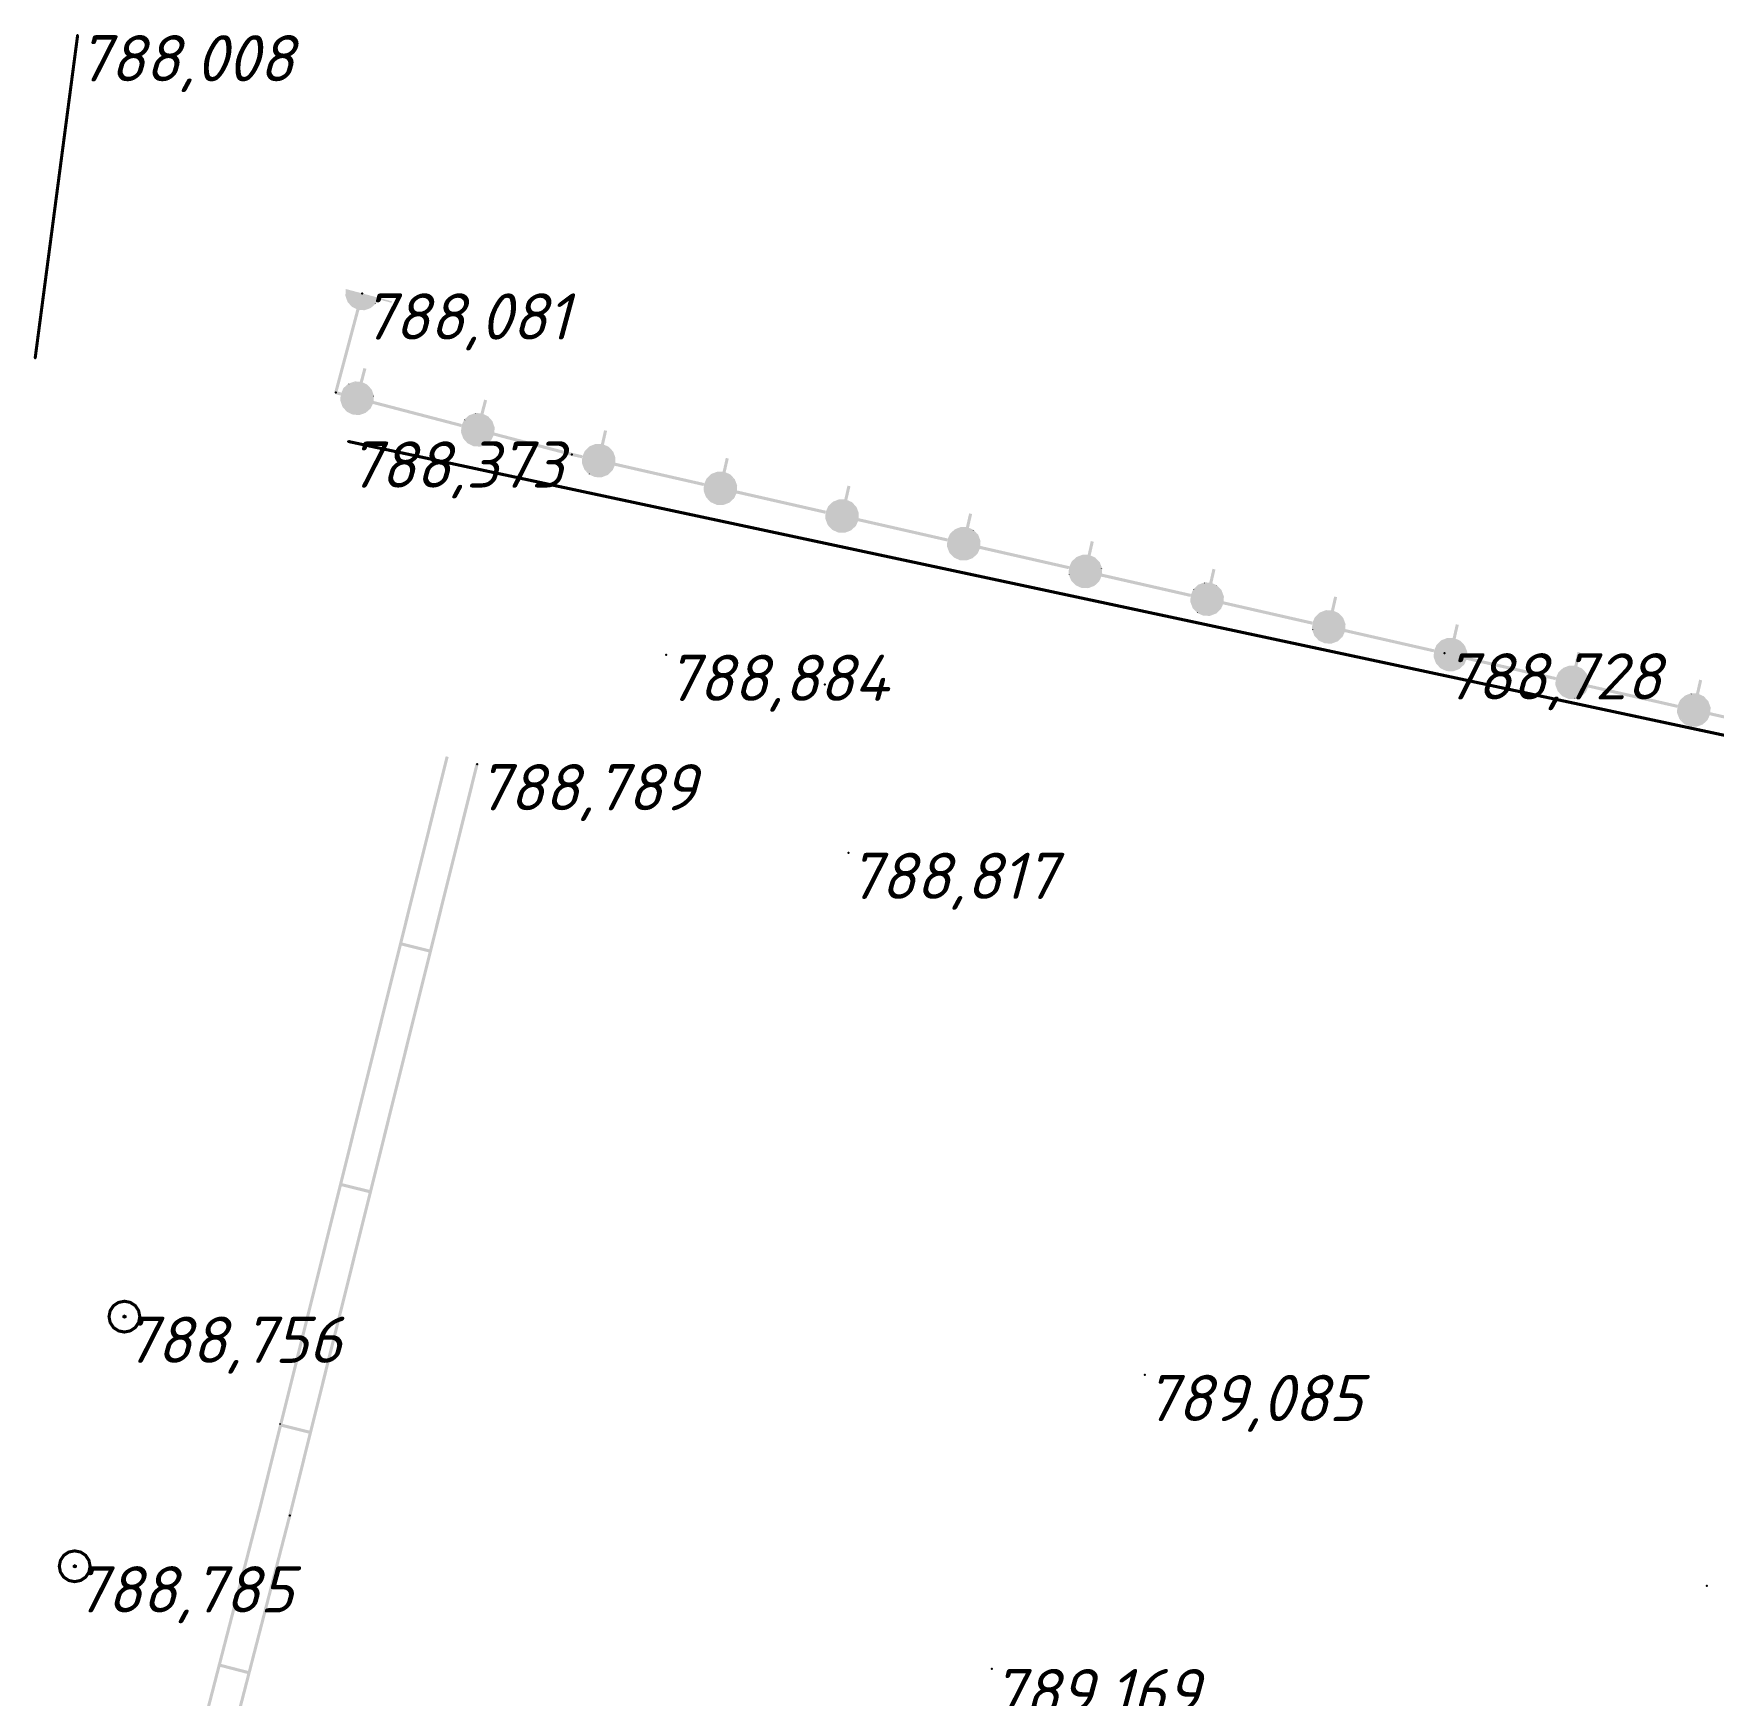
# Model space of a CAD drawing. Header units: metres. Extents: x 629572 to 645168, y 4785785 to 4790166.
# Drawn here: x 634626.3 to 634680.8, y 4788348.5 to 4788402.4 of the extents above; entities that cross this region are included whole.
import ezdxf

# ---------------------------------------------------------------- set-up
doc = ezdxf.new("R2010")
doc.units = ezdxf.units.M
doc.layers.get('0').update_dxf_attribs({"linetype": 'CONTINUOUS'})
for name, color, linetype in [('Газопровод подземный', 7, 'CONTINUOUS'), ('Нурсултан', 7, 'CONTINUOUS'), ('Ограды каменные и жб (H более 1м) - по краю', 7, 'CONTINUOUS'), ('Ограды металлические (H более 1м) на металлических круглых столбах с шагом', 7, 'CONTINUOUS'), ('Столбы железобетонные', 7, 'CONTINUOUS')]:
    doc.layers.add(name, color=color, linetype=linetype)
doc.styles.add('ISOCPEUR', font='isocpeui.ttf')
doc.styles.get("Standard").update_dxf_attribs({"font": 'isocpeui.ttf'})
doc.linetypes.add('GAZ_NADZ', pattern='A,10,-2.2,["|",Standard,S=1.8,R=0,X=-1.5,Y=-1],0,["-",Standard,S=1.5,R=0,X=-1.5,Y=0.05],-0.05', length=12.25)
doc.linetypes.add('GAZ_PODZ', pattern='A,4,-2.2,["|",Standard,S=1.8,R=0,X=-1.5,Y=-1],0,["-",Standard,S=1.5,R=0,X=-1.5,Y=0.05],4,-2,10,-2', length=24.2)

# ---------------------------------------------------------------- blocks, each defined once
blk = doc.blocks.new('26 - 108.1.1 опоры  жб d-1.0')
blk.add_hatch(color=7).paths.add_polyline_path([(0, 0.05), (-0.05, 0), (0, -0.05), (0.05, 0)])
at = {"color": 7, "linetype": 'Continuous', "lineweight": 0, "const_width": 0.1, "flags": 128}
blk.add_lwpolyline([(0, 0.5), (0.191, 0.462), (0.354, 0.354), (0.462, 0.191), (0.5, 0), (0.462, -0.191), (0.354, -0.354), (0.191, -0.462), (0, -0.5), (-0.191, -0.462), (-0.354, -0.354), (-0.462, -0.191), (-0.5, 0), (-0.462, 0.191), (-0.354, 0.354), (-0.191, 0.462), (0, 0.5)], close=True, dxfattribs=at)
at = {"color": 7, "linetype": 'Continuous', "lineweight": 0, "true_color": 0xffffff, "flags": 128}
blk.add_lwpolyline([(0, 0.5), (-0.25, 0.433), (-0.433, 0.25), (-0.5, 0), (-0.433, -0.25), (-0.25, -0.433), (0, -0.5), (0.25, -0.433), (0.433, -0.25), (0.5, 0), (0.433, 0.25), (0.25, 0.433), (0, 0.5)], close=True, dxfattribs=at)
at = {"color": 7, "linetype": 'Continuous', "lineweight": 0, "flags": 128}
for points in [[(0, 0.05), (-0.05, 0), (0, -0.05), (0.05, 0), (0, 0.05)], [(0, 0.05), (0.043, 0.025), (0.043, -0.025), (0, -0.05), (-0.043, -0.025), (-0.043, 0.025), (0, 0.05)]]:
    blk.add_lwpolyline(points, close=True, dxfattribs=at)
at = {"color": 7, "style": 'ISOCPEUR', "flags": 1}
for tag in ['Отметка(высота) верхнего провода', 'Отметка(высота) нижнего провода', 'X', 'Высота', 'Отметка', 'Имя объекта CREDO-III', 'Код объекта CREDO-III', 'Номер', 'Y']:
    blk.add_attdef(tag, (0, 0), '', height=2.5, dxfattribs=at)

msp = doc.modelspace()

# ---------------------------------------------------------------- hatches: boundary and pattern name
at = {"layer": 'Ограды каменные и жб (H более 1м) - по краю'}
for points in [[(634638.754, 4788374.958), (634639.445, 4788377.729), (634639.744, 4788378.929), (634639.705, 4788378.939), (634639.647, 4788378.953), (634639.348, 4788377.754), (634638.657, 4788374.982), (634638.146, 4788372.93), (634638.243, 4788372.906)], [(634639.725, 4788374.716), (634640.416, 4788377.487), (634640.715, 4788378.687), (634640.675, 4788378.697), (634640.617, 4788378.711), (634640.318, 4788377.512), (634639.628, 4788374.741), (634639.116, 4788372.688), (634639.213, 4788372.664)], [(634637.778, 4788366.905), (634638.468, 4788369.677), (634639.201, 4788372.616), (634639.153, 4788372.628), (634639.201, 4788372.616), (634639.213, 4788372.664), (634639.165, 4788372.676), (634638.194, 4788372.918), (634638.146, 4788372.93), (634638.134, 4788372.882), (634637.401, 4788369.943), (634636.71, 4788367.171), (634636.199, 4788365.119), (634636.296, 4788365.095), (634636.807, 4788367.147), (634637.498, 4788369.918), (634638.219, 4788372.809), (634639.092, 4788372.591), (634638.371, 4788369.701), (634637.681, 4788366.93), (634637.169, 4788364.877), (634637.266, 4788364.853)], [(634635.83, 4788359.094), (634636.521, 4788361.866), (634637.254, 4788364.805), (634637.266, 4788364.853), (634637.217, 4788364.865), (634636.247, 4788365.107), (634636.199, 4788365.119), (634636.187, 4788365.071), (634635.454, 4788362.132), (634634.763, 4788359.36), (634634.252, 4788357.308), (634634.349, 4788357.284), (634634.86, 4788359.336), (634635.551, 4788362.107), (634636.271, 4788364.998), (634637.145, 4788364.78), (634636.424, 4788361.89), (634635.733, 4788359.119), (634635.222, 4788357.066), (634635.319, 4788357.042)], [(634634.538, 4788354.321), (634634.586, 4788354.309), (634634.538, 4788354.321), (634634.538, 4788354.321), (634634.475, 4788354.08), (634633.76, 4788351.315), (634633.23, 4788349.267), (634633.326, 4788349.242), (634633.856, 4788351.29), (634634.572, 4788354.055), (634634.634, 4788354.296), (634634.634, 4788354.297), (634634.635, 4788354.297), (634635.307, 4788356.994), (634635.319, 4788357.042), (634635.27, 4788357.054), (634635.258, 4788357.006), (634635.27, 4788357.054), (634634.3, 4788357.296), (634634.288, 4788357.248), (634634.239, 4788357.26), (634633.568, 4788354.568), (634633.507, 4788354.33), (634632.791, 4788351.565), (634632.262, 4788349.518), (634632.358, 4788349.493), (634632.888, 4788351.54), (634633.604, 4788354.305), (634633.665, 4788354.543), (634633.657, 4788354.545), (634633.609, 4788354.557), (634633.657, 4788354.545), (634633.657, 4788354.545), (634633.665, 4788354.543), (634634.324, 4788357.187), (634635.198, 4788356.969)], [(634634.3, 4788357.296), (634634.252, 4788357.308), (634634.239, 4788357.26), (634634.288, 4788357.248)], [(634632.458, 4788346.286), (634631.935, 4788344.263), (634631.935, 4788344.262), (634631.935, 4788344.262), (634631.747, 4788343.52), (634631.228, 4788341.47), (634631.325, 4788341.445), (634631.844, 4788343.496), (634632.031, 4788344.238), (634632.005, 4788344.244), (634631.983, 4788344.25), (634632.005, 4788344.244), (634632.005, 4788344.244), (634632.031, 4788344.238), (634632.555, 4788346.261), (634633.314, 4788349.194), (634633.326, 4788349.242), (634633.278, 4788349.255), (634632.31, 4788349.505), (634632.262, 4788349.518), (634632.249, 4788349.469), (634631.49, 4788346.537), (634630.966, 4788344.513), (634630.966, 4788344.51), (634630.965, 4788344.508), (634630.777, 4788343.766), (634630.259, 4788341.715), (634630.356, 4788341.691), (634630.874, 4788343.741), (634631.062, 4788344.483), (634631.063, 4788344.485), (634631.063, 4788344.488), (634631.587, 4788346.512), (634632.333, 4788349.396), (634633.205, 4788349.17)]]:
    msp.add_hatch(color=7, dxfattribs=at).paths.add_polyline_path(points)
at = {"layer": 'Ограды металлические (H более 1м) на металлических круглых столбах с шагом'}
for points in [[(634636.251, 4788390.762), (634636.139, 4788390.792), (634636.847, 4788393.441), (634637, 4788393.431), (634637.01, 4788393.431), (634637.02, 4788393.434), (634637.068, 4788393.484), (634637.068, 4788393.484), (634637.02, 4788393.434), (634637.204, 4788393.497), (634637.214, 4788393.5), (634637.221, 4788393.507), (634637.242, 4788393.559), (634637.255, 4788393.591), (634637.221, 4788393.507), (634637.368, 4788393.635), (634637.335, 4788393.673), (634637.38, 4788393.651), (634637.379, 4788393.671), (634637.378, 4788393.753), (634637.38, 4788393.651), (634637.448, 4788393.789), (634637.891, 4788393.671), (634637.904, 4788393.719), (634637.663, 4788393.784), (634637.47, 4788393.835), (634637.47, 4788393.835), (634637.47, 4788393.835), (634637.421, 4788393.848), (634637.421, 4788393.848), (634637.411, 4788393.851), (634637.411, 4788393.851), (634637.376, 4788393.86), (634637.375, 4788393.86), (634636.504, 4788394.093), (634636.489, 4788394.097), (634636.455, 4788394.106), (634636.455, 4788394.106), (634636.446, 4788394.108), (634636.445, 4788394.109), (634636.408, 4788394.119), (634636.406, 4788394.119), (634636.405, 4788394.109), (634636.394, 4788393.934), (634636.392, 4788393.915), (634636.392, 4788393.905), (634636.395, 4788393.895), (634636.436, 4788393.774), (634636.458, 4788393.711), (634636.461, 4788393.701), (634636.468, 4788393.694), (634636.498, 4788393.659), (634636.596, 4788393.547), (634636.603, 4788393.54), (634636.612, 4788393.535), (634636.615, 4788393.542), (634636.63, 4788393.571), (634636.612, 4788393.535), (634636.75, 4788393.467), (634636.03, 4788390.769), (634636.078, 4788390.756), (634636.065, 4788390.708), (634636.226, 4788390.666)], [(634637.347, 4788393.66), (634637.368, 4788393.635), (634637.38, 4788393.651), (634637.335, 4788393.673)], [(634637.283, 4788390.389), (634640.145, 4788389.64), (634640.17, 4788389.737), (634637.308, 4788390.486), (634637.317, 4788390.64), (634637.267, 4788390.643), (634637.314, 4788390.659), (634637.264, 4788390.707), (634637.264, 4788390.707), (634637.314, 4788390.659), (634637.251, 4788390.843), (634637.241, 4788390.86), (634637.203, 4788390.827), (634637.203, 4788390.827), (634637.241, 4788390.86), (634637.111, 4788391.006), (634637.081, 4788390.979), (634637.087, 4788390.985), (634637.111, 4788391.006), (634637.105, 4788391.014), (634637.096, 4788391.018), (634637.074, 4788390.973), (634637.074, 4788390.973), (634637.096, 4788391.018), (634637.075, 4788391.017), (634636.993, 4788391.016), (634637.096, 4788391.018), (634636.957, 4788391.085), (634637.073, 4788391.529), (634636.977, 4788391.555), (634636.86, 4788391.111), (634636.726, 4788391.118), (634636.707, 4788391.12), (634636.704, 4788391.07), (634636.704, 4788391.07), (634636.707, 4788391.12), (634636.697, 4788391.12), (634636.687, 4788391.117), (634636.698, 4788391.086), (634636.701, 4788391.076), (634636.687, 4788391.117), (634636.566, 4788391.075), (634636.503, 4788391.053), (634636.519, 4788391.006), (634636.486, 4788391.043), (634636.452, 4788391.013), (634636.34, 4788390.914), (634636.373, 4788390.876), (634636.34, 4788390.914), (634636.333, 4788390.907), (634636.328, 4788390.898), (634636.335, 4788390.895), (634636.342, 4788390.892), (634636.328, 4788390.898), (634636.243, 4788390.723), (634636.239, 4788390.714), (634636.238, 4788390.704), (634636.278, 4788390.702), (634636.238, 4788390.704), (634636.279, 4788390.612), (634636.279, 4788390.612), (634636.263, 4788390.648), (634636.238, 4788390.704), (634636.227, 4788390.509), (634636.251, 4788390.508), (634636.234, 4788390.509), (634636.227, 4788390.509), (634636.226, 4788390.499), (634636.229, 4788390.49), (634636.276, 4788390.506), (634636.276, 4788390.506), (634636.229, 4788390.49), (634636.293, 4788390.306), (634636.33, 4788390.318), (634636.309, 4788390.311), (634636.293, 4788390.306), (634636.303, 4788390.289), (634636.34, 4788390.322), (634636.303, 4788390.289), (634636.355, 4788390.268), (634636.387, 4788390.256), (634636.387, 4788390.256), (634636.303, 4788390.289), (634636.432, 4788390.143), (634636.439, 4788390.135), (634636.448, 4788390.131), (634636.47, 4788390.176), (634636.47, 4788390.176), (634636.448, 4788390.131), (634636.468, 4788390.131), (634636.55, 4788390.133), (634636.55, 4788390.133), (634636.448, 4788390.131), (634636.623, 4788390.046), (634636.632, 4788390.041), (634636.642, 4788390.041), (634636.817, 4788390.03), (634636.837, 4788390.029), (634636.847, 4788390.029), (634636.856, 4788390.032), (634636.846, 4788390.063), (634636.84, 4788390.079), (634636.856, 4788390.032), (634636.978, 4788390.074), (634637.041, 4788390.096), (634637.024, 4788390.143), (634637.041, 4788390.096), (634637.05, 4788390.099), (634637.057, 4788390.105), (634637.046, 4788390.118), (634637.027, 4788390.14), (634637.057, 4788390.105), (634637.091, 4788390.136), (634637.203, 4788390.235), (634637.215, 4788390.251), (634637.208, 4788390.254), (634637.17, 4788390.272), (634637.17, 4788390.272), (634637.215, 4788390.251)], [(634636.497, 4788391.031), (634636.519, 4788391.006), (634636.503, 4788391.053), (634636.486, 4788391.043)], [(634637.309, 4788390.64), (634637.317, 4788390.64), (634637.314, 4788390.659), (634637.267, 4788390.643)], [(634644.09, 4788388.722), (634643.759, 4788388.798), (634641.227, 4788389.46), (634641.236, 4788389.614), (634641.211, 4788389.615), (634641.228, 4788389.614), (634641.236, 4788389.614), (634641.237, 4788389.624), (634641.233, 4788389.633), (634641.17, 4788389.818), (634641.122, 4788389.801), (634641.122, 4788389.801), (634641.154, 4788389.812), (634641.17, 4788389.818), (634641.16, 4788389.835), (634641.108, 4788389.855), (634641.076, 4788389.867), (634641.16, 4788389.835), (634641.03, 4788389.98), (634641.015, 4788389.992), (634640.876, 4788390.06), (634640.992, 4788390.504), (634640.896, 4788390.529), (634640.779, 4788390.085), (634640.645, 4788390.093), (634640.626, 4788390.094), (634640.623, 4788390.044), (634640.606, 4788390.091), (634640.485, 4788390.049), (634640.422, 4788390.028), (634640.438, 4788389.98), (634640.422, 4788390.028), (634640.413, 4788390.024), (634640.405, 4788390.018), (634640.416, 4788390.005), (634640.438, 4788389.98), (634640.405, 4788390.018), (634640.371, 4788389.988), (634640.259, 4788389.888), (634640.292, 4788389.851), (634640.247, 4788389.873), (634640.162, 4788389.697), (634640.197, 4788389.68), (634640.198, 4788389.68), (634640.198, 4788389.68), (634640.162, 4788389.697), (634640.158, 4788389.688), (634640.157, 4788389.678), (634640.198, 4788389.586), (634640.198, 4788389.586), (634640.182, 4788389.622), (634640.157, 4788389.678), (634640.146, 4788389.484), (634640.195, 4788389.481), (634640.195, 4788389.481), (634640.153, 4788389.483), (634640.146, 4788389.484), (634640.145, 4788389.474), (634640.148, 4788389.464), (634640.212, 4788389.28), (634640.222, 4788389.263), (634640.351, 4788389.117), (634640.389, 4788389.15), (634640.389, 4788389.15), (634640.376, 4788389.139), (634640.351, 4788389.117), (634640.358, 4788389.11), (634640.367, 4788389.105), (634640.387, 4788389.106), (634640.469, 4788389.108), (634640.469, 4788389.108), (634640.367, 4788389.105), (634640.542, 4788389.02), (634640.551, 4788389.016), (634640.561, 4788389.015), (634640.564, 4788389.055), (634640.564, 4788389.055), (634640.561, 4788389.015), (634640.736, 4788389.005), (634640.756, 4788389.004), (634640.766, 4788389.003), (634640.775, 4788389.006), (634640.765, 4788389.037), (634640.759, 4788389.053), (634640.775, 4788389.006), (634640.897, 4788389.048), (634640.96, 4788389.07), (634640.943, 4788389.117), (634640.943, 4788389.117), (634640.96, 4788389.07), (634640.976, 4788389.08), (634640.965, 4788389.092), (634640.958, 4788389.101), (634640.976, 4788389.08), (634641.01, 4788389.11), (634641.122, 4788389.209), (634641.134, 4788389.225), (634641.127, 4788389.228), (634641.123, 4788389.231), (634641.134, 4788389.225), (634641.202, 4788389.363), (634643.734, 4788388.701), (634643.747, 4788388.749), (634643.736, 4788388.7), (634644.068, 4788388.625)], [(634640.626, 4788390.094), (634640.616, 4788390.095), (634640.606, 4788390.091), (634640.617, 4788390.061), (634640.623, 4788390.044)], [(634640.254, 4788389.869), (634640.292, 4788389.851), (634640.259, 4788389.888), (634640.247, 4788389.873)], [(634645.133, 4788388.382), (634648.018, 4788387.725), (634648.04, 4788387.822), (634645.155, 4788388.48), (634645.159, 4788388.634), (634645.11, 4788388.635), (634645.152, 4788388.634), (634645.159, 4788388.634), (634645.16, 4788388.643), (634645.156, 4788388.653), (634645.087, 4788388.835), (634645.083, 4788388.844), (634645.076, 4788388.852), (634644.942, 4788388.993), (634644.911, 4788388.964), (634644.918, 4788388.971), (634644.942, 4788388.993), (634644.926, 4788389.004), (634644.906, 4788388.959), (634644.926, 4788389.004), (634644.906, 4788389.003), (634644.824, 4788388.999), (634644.926, 4788389.004), (634644.785, 4788389.067), (634644.887, 4788389.515), (634644.79, 4788389.537), (634644.688, 4788389.09), (634644.554, 4788389.093), (634644.534, 4788389.094), (634644.533, 4788389.044), (634644.533, 4788389.044), (634644.533, 4788389.044), (634644.534, 4788389.094), (634644.524, 4788389.094), (634644.515, 4788389.091), (634644.395, 4788389.045), (634644.333, 4788389.021), (634644.35, 4788388.974), (634644.333, 4788389.021), (634644.316, 4788389.01), (634644.283, 4788388.979), (634644.174, 4788388.876), (634644.163, 4788388.86), (634644.17, 4788388.857), (634644.19, 4788388.849), (634644.163, 4788388.86), (634644.083, 4788388.682), (634644.079, 4788388.673), (634644.079, 4788388.663), (634644.122, 4788388.573), (634644.122, 4788388.573), (634644.106, 4788388.608), (634644.079, 4788388.663), (634644.074, 4788388.468), (634644.077, 4788388.449), (634644.147, 4788388.267), (634644.15, 4788388.258), (634644.157, 4788388.25), (634644.21, 4788388.232), (634644.242, 4788388.22), (634644.242, 4788388.22), (634644.157, 4788388.25), (634644.291, 4788388.109), (634644.327, 4788388.143), (634644.327, 4788388.143), (634644.307, 4788388.097), (634644.327, 4788388.098), (634644.409, 4788388.103), (634644.409, 4788388.103), (634644.307, 4788388.097), (634644.485, 4788388.018), (634644.501, 4788388.054), (634644.501, 4788388.054), (634644.485, 4788388.018), (634644.494, 4788388.014), (634644.504, 4788388.013), (634644.679, 4788388.009), (634644.699, 4788388.008), (634644.718, 4788388.011), (634644.707, 4788388.042), (634644.704, 4788388.049), (634644.718, 4788388.011), (634644.838, 4788388.057), (634644.901, 4788388.081), (634644.91, 4788388.085), (634644.917, 4788388.091), (634644.95, 4788388.123), (634645.059, 4788388.225), (634645.07, 4788388.241), (634645.063, 4788388.244), (634645.024, 4788388.262), (634645.024, 4788388.262), (634645.07, 4788388.241)], [(634649.083, 4788387.482), (634651.968, 4788386.825), (634651.99, 4788386.923), (634649.105, 4788387.58), (634649.109, 4788387.734), (634649.11, 4788387.744), (634649.106, 4788387.753), (634649.036, 4788387.935), (634649.033, 4788387.945), (634649.026, 4788387.952), (634648.99, 4788387.917), (634649.026, 4788387.952), (634648.973, 4788387.97), (634648.941, 4788387.982), (634649.026, 4788387.952), (634648.892, 4788388.094), (634648.861, 4788388.064), (634648.868, 4788388.071), (634648.892, 4788388.094), (634648.885, 4788388.101), (634648.876, 4788388.105), (634648.856, 4788388.059), (634648.876, 4788388.105), (634648.735, 4788388.168), (634648.837, 4788388.615), (634648.74, 4788388.637), (634648.638, 4788388.19), (634648.504, 4788388.194), (634648.484, 4788388.194), (634648.465, 4788388.191), (634648.476, 4788388.161), (634648.481, 4788388.148), (634648.465, 4788388.191), (634648.345, 4788388.145), (634648.282, 4788388.121), (634648.266, 4788388.111), (634648.277, 4788388.099), (634648.3, 4788388.075), (634648.3, 4788388.075), (634648.266, 4788388.111), (634648.233, 4788388.08), (634648.124, 4788387.977), (634648.117, 4788387.97), (634648.113, 4788387.961), (634648.033, 4788387.783), (634648.069, 4788387.767), (634648.07, 4788387.766), (634648.033, 4788387.783), (634648.029, 4788387.774), (634648.029, 4788387.764), (634648.024, 4788387.569), (634648.073, 4788387.567), (634648.031, 4788387.568), (634648.024, 4788387.569), (634648.023, 4788387.559), (634648.027, 4788387.549), (634648.096, 4788387.367), (634648.128, 4788387.379), (634648.112, 4788387.373), (634648.096, 4788387.367), (634648.107, 4788387.351), (634648.143, 4788387.385), (634648.107, 4788387.351), (634648.241, 4788387.209), (634648.248, 4788387.202), (634648.257, 4788387.198), (634648.277, 4788387.199), (634648.359, 4788387.203), (634648.359, 4788387.203), (634648.257, 4788387.198), (634648.435, 4788387.118), (634648.444, 4788387.114), (634648.454, 4788387.114), (634648.629, 4788387.109), (634648.649, 4788387.108), (634648.65, 4788387.158), (634648.649, 4788387.108), (634648.659, 4788387.108), (634648.668, 4788387.112), (634648.788, 4788387.157), (634648.85, 4788387.181), (634648.867, 4788387.192), (634648.9, 4788387.223), (634649.009, 4788387.326), (634649.02, 4788387.342), (634649.013, 4788387.345), (634648.996, 4788387.352), (634649.02, 4788387.342)], [(634644.307, 4788388.097), (634644.327, 4788388.143), (634644.315, 4788388.131), (634644.291, 4788388.109)], [(634653.033, 4788386.583), (634655.918, 4788385.926), (634655.94, 4788386.023), (634653.055, 4788386.68), (634653.059, 4788386.834), (634653.009, 4788386.836), (634653.051, 4788386.834), (634653.059, 4788386.834), (634653.059, 4788386.844), (634653.056, 4788386.853), (634652.986, 4788387.036), (634652.956, 4788387.024), (634652.971, 4788387.03), (634652.986, 4788387.036), (634652.976, 4788387.052), (634652.939, 4788387.018), (634652.939, 4788387.018), (634652.976, 4788387.052), (634652.842, 4788387.194), (634652.826, 4788387.205), (634652.806, 4788387.204), (634652.723, 4788387.2), (634652.826, 4788387.205), (634652.685, 4788387.268), (634652.787, 4788387.716), (634652.69, 4788387.738), (634652.588, 4788387.29), (634652.453, 4788387.294), (634652.434, 4788387.294), (634652.432, 4788387.244), (634652.434, 4788387.294), (634652.424, 4788387.295), (634652.414, 4788387.291), (634652.295, 4788387.245), (634652.232, 4788387.222), (634652.216, 4788387.211), (634652.183, 4788387.18), (634652.074, 4788387.077), (634652.063, 4788387.061), (634652.07, 4788387.058), (634652.087, 4788387.05), (634652.063, 4788387.061), (634651.983, 4788386.883), (634651.979, 4788386.874), (634651.979, 4788386.864), (634652.022, 4788386.773), (634652.022, 4788386.773), (634652.005, 4788386.809), (634651.979, 4788386.864), (634651.973, 4788386.669), (634651.973, 4788386.659), (634651.977, 4788386.65), (634652.046, 4788386.468), (634652.05, 4788386.458), (634652.057, 4788386.451), (634652.093, 4788386.485), (634652.057, 4788386.451), (634652.109, 4788386.432), (634652.142, 4788386.421), (634652.142, 4788386.421), (634652.057, 4788386.451), (634652.191, 4788386.309), (634652.222, 4788386.339), (634652.214, 4788386.332), (634652.191, 4788386.309), (634652.207, 4788386.298), (634652.227, 4788386.344), (634652.227, 4788386.344), (634652.207, 4788386.298), (634652.385, 4788386.218), (634652.401, 4788386.255), (634652.401, 4788386.255), (634652.385, 4788386.218), (634652.394, 4788386.214), (634652.404, 4788386.214), (634652.579, 4788386.209), (634652.599, 4788386.209), (634652.618, 4788386.212), (634652.606, 4788386.242), (634652.602, 4788386.255), (634652.618, 4788386.212), (634652.738, 4788386.258), (634652.8, 4788386.282), (634652.817, 4788386.292), (634652.805, 4788386.304), (634652.782, 4788386.328), (634652.817, 4788386.292), (634652.85, 4788386.323), (634652.958, 4788386.426), (634652.966, 4788386.433), (634652.97, 4788386.442)], [(634656.982, 4788385.683), (634659.868, 4788385.026), (634659.89, 4788385.123), (634657.005, 4788385.781), (634657.009, 4788385.934), (634657.006, 4788385.954), (634656.936, 4788386.136), (634656.932, 4788386.145), (634656.926, 4788386.152), (634656.873, 4788386.171), (634656.84, 4788386.183), (634656.926, 4788386.152), (634656.791, 4788386.294), (634656.755, 4788386.26), (634656.776, 4788386.305), (634656.755, 4788386.304), (634656.673, 4788386.3), (634656.776, 4788386.305), (634656.635, 4788386.368), (634656.737, 4788386.816), (634656.639, 4788386.838), (634656.537, 4788386.391), (634656.403, 4788386.394), (634656.383, 4788386.395), (634656.364, 4788386.392), (634656.376, 4788386.361), (634656.379, 4788386.354), (634656.364, 4788386.392), (634656.244, 4788386.346), (634656.182, 4788386.322), (634656.173, 4788386.318), (634656.165, 4788386.311), (634656.132, 4788386.28), (634656.024, 4788386.177), (634656.058, 4788386.141), (634656.041, 4788386.149), (634656.058, 4788386.141), (634656.024, 4788386.177), (634656.012, 4788386.161), (634655.933, 4788385.983), (634655.968, 4788385.968), (634655.969, 4788385.967), (634655.933, 4788385.983), (634655.929, 4788385.974), (634655.929, 4788385.964), (634655.968, 4788385.963), (634655.929, 4788385.964), (634655.923, 4788385.769), (634655.973, 4788385.768), (634655.931, 4788385.769), (634655.923, 4788385.769), (634655.923, 4788385.759), (634655.926, 4788385.75), (634655.996, 4788385.568), (634656, 4788385.559), (634656.006, 4788385.551), (634656.141, 4788385.41), (634656.174, 4788385.441), (634656.164, 4788385.432), (634656.141, 4788385.41), (634656.156, 4788385.398), (634656.177, 4788385.444), (634656.156, 4788385.398), (634656.177, 4788385.399), (634656.259, 4788385.404), (634656.259, 4788385.404), (634656.156, 4788385.398), (634656.335, 4788385.319), (634656.344, 4788385.315), (634656.354, 4788385.314), (634656.529, 4788385.31), (634656.549, 4788385.309), (634656.559, 4788385.309), (634656.568, 4788385.312), (634656.688, 4788385.358), (634656.75, 4788385.382), (634656.732, 4788385.429), (634656.732, 4788385.429), (634656.75, 4788385.382), (634656.767, 4788385.392), (634656.8, 4788385.424), (634656.908, 4788385.526), (634656.874, 4788385.563), (634656.874, 4788385.563), (634656.908, 4788385.526), (634656.92, 4788385.542), (634656.913, 4788385.545), (634656.895, 4788385.553), (634656.92, 4788385.542)], [(634656.768, 4788386.272), (634656.791, 4788386.294), (634656.776, 4788386.305), (634656.755, 4788386.26)], [(634660.932, 4788384.783), (634663.817, 4788384.126), (634663.84, 4788384.224), (634660.954, 4788384.881), (634660.959, 4788385.035), (634660.909, 4788385.036), (634660.955, 4788385.054), (634660.886, 4788385.236), (634660.839, 4788385.218), (634660.839, 4788385.218), (634660.87, 4788385.23), (634660.886, 4788385.236), (634660.882, 4788385.246), (634660.875, 4788385.253), (634660.741, 4788385.395), (634660.705, 4788385.36), (634660.718, 4788385.372), (634660.741, 4788385.395), (634660.734, 4788385.402), (634660.725, 4788385.406), (634660.705, 4788385.405), (634660.623, 4788385.4), (634660.725, 4788385.406), (634660.585, 4788385.469), (634660.687, 4788385.916), (634660.589, 4788385.938), (634660.487, 4788385.491), (634660.353, 4788385.495), (634660.333, 4788385.495), (634660.332, 4788385.445), (634660.33, 4788385.45), (634660.332, 4788385.445), (634660.333, 4788385.495), (634660.314, 4788385.492), (634660.194, 4788385.446), (634660.132, 4788385.422), (634660.15, 4788385.375), (634660.132, 4788385.422), (634660.115, 4788385.412), (634660.082, 4788385.381), (634659.974, 4788385.278), (634660.008, 4788385.241), (634659.974, 4788385.278), (634659.962, 4788385.262), (634659.969, 4788385.259), (634659.985, 4788385.252), (634659.962, 4788385.262), (634659.883, 4788385.084), (634659.879, 4788385.075), (634659.878, 4788385.065), (634659.918, 4788385.064), (634659.878, 4788385.065), (634659.873, 4788384.87), (634659.923, 4788384.868), (634659.876, 4788384.85), (634659.946, 4788384.668), (634659.993, 4788384.686), (634659.961, 4788384.674), (634659.946, 4788384.668), (634659.956, 4788384.652), (634660.009, 4788384.633), (634660.041, 4788384.622), (634660.041, 4788384.622), (634659.956, 4788384.652), (634660.09, 4788384.51), (634660.127, 4788384.544), (634660.114, 4788384.532), (634660.09, 4788384.51), (634660.097, 4788384.503), (634660.106, 4788384.499), (634660.127, 4788384.5), (634660.209, 4788384.504), (634660.209, 4788384.504), (634660.106, 4788384.499), (634660.284, 4788384.419), (634660.301, 4788384.456), (634660.301, 4788384.456), (634660.284, 4788384.419), (634660.293, 4788384.415), (634660.303, 4788384.415), (634660.479, 4788384.41), (634660.498, 4788384.409), (634660.518, 4788384.413), (634660.637, 4788384.458), (634660.7, 4788384.482), (634660.682, 4788384.529), (634660.7, 4788384.482), (634660.716, 4788384.493), (634660.749, 4788384.524), (634660.858, 4788384.627), (634660.824, 4788384.663), (634660.824, 4788384.663), (634660.858, 4788384.627), (634660.865, 4788384.634), (634660.869, 4788384.643)], [(634659.876, 4788384.85), (634659.923, 4788384.868), (634659.881, 4788384.869), (634659.873, 4788384.87)], [(634660.951, 4788385.035), (634660.959, 4788385.035), (634660.955, 4788385.054), (634660.909, 4788385.036)], [(634664.882, 4788383.884), (634667.767, 4788383.226), (634667.789, 4788383.324), (634664.904, 4788383.981), (634664.909, 4788384.135), (634664.909, 4788384.145), (634664.905, 4788384.154), (634664.853, 4788384.201), (634664.853, 4788384.201), (634664.905, 4788384.154), (634664.836, 4788384.337), (634664.832, 4788384.346), (634664.825, 4788384.353), (634664.772, 4788384.372), (634664.74, 4788384.383), (634664.825, 4788384.353), (634664.691, 4788384.495), (634664.655, 4788384.46), (634664.675, 4788384.506), (634664.655, 4788384.505), (634664.638, 4788384.504), (634664.675, 4788384.506), (634664.535, 4788384.569), (634664.636, 4788385.016), (634664.539, 4788385.039), (634664.437, 4788384.591), (634664.303, 4788384.595), (634664.283, 4788384.595), (634664.282, 4788384.545), (634664.264, 4788384.592), (634664.144, 4788384.546), (634664.082, 4788384.523), (634664.099, 4788384.476), (634664.082, 4788384.523), (634664.072, 4788384.519), (634664.065, 4788384.512), (634664.032, 4788384.481), (634663.923, 4788384.378), (634663.958, 4788384.342), (634663.912, 4788384.362), (634663.832, 4788384.184), (634663.828, 4788384.175), (634663.828, 4788384.165), (634663.868, 4788384.164), (634663.828, 4788384.165), (634663.872, 4788384.074), (634663.872, 4788384.074), (634663.855, 4788384.11), (634663.828, 4788384.165), (634663.823, 4788383.97), (634663.822, 4788383.96), (634663.826, 4788383.951), (634663.878, 4788383.904), (634663.878, 4788383.904), (634663.826, 4788383.951), (634663.896, 4788383.768), (634663.899, 4788383.759), (634663.906, 4788383.752), (634663.959, 4788383.733), (634663.991, 4788383.722), (634663.991, 4788383.722), (634663.906, 4788383.752), (634664.04, 4788383.61), (634664.076, 4788383.645), (634664.076, 4788383.645), (634664.056, 4788383.599), (634664.076, 4788383.6), (634664.092, 4788383.601), (634664.056, 4788383.599), (634664.234, 4788383.519), (634664.251, 4788383.556), (634664.234, 4788383.519), (634664.243, 4788383.515), (634664.253, 4788383.515), (634664.428, 4788383.51), (634664.448, 4788383.51), (634664.458, 4788383.509), (634664.467, 4788383.513), (634664.456, 4788383.543), (634664.45, 4788383.56), (634664.467, 4788383.513), (634664.587, 4788383.559), (634664.65, 4788383.583), (634664.659, 4788383.586), (634664.666, 4788383.593), (634664.699, 4788383.624), (634664.808, 4788383.727), (634664.774, 4788383.763), (634664.774, 4788383.763), (634664.808, 4788383.727), (634664.819, 4788383.743), (634664.812, 4788383.746), (634664.797, 4788383.753), (634664.819, 4788383.743)], [(634663.919, 4788384.359), (634663.958, 4788384.342), (634663.923, 4788384.378), (634663.912, 4788384.362)], [(634664.275, 4788384.562), (634664.282, 4788384.545), (634664.283, 4788384.595), (634664.264, 4788384.592)], [(634664.668, 4788384.473), (634664.691, 4788384.495), (634664.675, 4788384.506), (634664.655, 4788384.46)], [(634668.832, 4788382.984), (634671.717, 4788382.327), (634671.739, 4788382.424), (634668.854, 4788383.081), (634668.858, 4788383.235), (634668.809, 4788383.237), (634668.851, 4788383.236), (634668.858, 4788383.235), (634668.855, 4788383.255), (634668.808, 4788383.237), (634668.855, 4788383.255), (634668.785, 4788383.437), (634668.739, 4788383.419), (634668.739, 4788383.419), (634668.77, 4788383.431), (634668.785, 4788383.437), (634668.775, 4788383.453), (634668.722, 4788383.472), (634668.69, 4788383.484), (634668.775, 4788383.453), (634668.641, 4788383.595), (634668.61, 4788383.566), (634668.617, 4788383.573), (634668.641, 4788383.595), (634668.634, 4788383.602), (634668.625, 4788383.606), (634668.605, 4788383.605), (634668.523, 4788383.601), (634668.625, 4788383.606), (634668.484, 4788383.669), (634668.586, 4788384.117), (634668.489, 4788384.139), (634668.387, 4788383.692), (634668.253, 4788383.695), (634668.233, 4788383.696), (634668.214, 4788383.692), (634668.094, 4788383.647), (634668.031, 4788383.623), (634668.049, 4788383.576), (634668.049, 4788383.576), (634668.031, 4788383.623), (634668.015, 4788383.612), (634667.982, 4788383.581), (634667.873, 4788383.478), (634667.908, 4788383.442), (634667.873, 4788383.478), (634667.862, 4788383.462), (634667.869, 4788383.459), (634667.888, 4788383.451), (634667.862, 4788383.462), (634667.782, 4788383.284), (634667.778, 4788383.275), (634667.778, 4788383.265), (634667.773, 4788383.07), (634667.823, 4788383.069), (634667.776, 4788383.051), (634667.846, 4788382.869), (634667.892, 4788382.887), (634667.861, 4788382.875), (634667.846, 4788382.869), (634667.849, 4788382.86), (634667.856, 4788382.852), (634667.99, 4788382.711), (634668.026, 4788382.745), (634668.014, 4788382.733), (634667.99, 4788382.711), (634667.997, 4788382.703), (634668.006, 4788382.699), (634668.026, 4788382.7), (634668.108, 4788382.705), (634668.108, 4788382.705), (634668.006, 4788382.699), (634668.184, 4788382.62), (634668.193, 4788382.616), (634668.203, 4788382.615), (634668.378, 4788382.611), (634668.398, 4788382.61), (634668.417, 4788382.613), (634668.537, 4788382.659), (634668.6, 4788382.683), (634668.616, 4788382.693), (634668.649, 4788382.725), (634668.758, 4788382.827), (634668.769, 4788382.843), (634668.762, 4788382.846), (634668.745, 4788382.854), (634668.769, 4788382.843)], [(634664.056, 4788383.599), (634664.076, 4788383.645), (634664.064, 4788383.633), (634664.04, 4788383.61)], [(634667.776, 4788383.051), (634667.823, 4788383.069), (634667.78, 4788383.07), (634667.773, 4788383.07)], [(634672.782, 4788382.084), (634675.667, 4788381.427), (634675.689, 4788381.525), (634672.804, 4788382.182), (634672.808, 4788382.336), (634672.794, 4788382.336), (634672.801, 4788382.336), (634672.808, 4788382.336), (634672.808, 4788382.346), (634672.805, 4788382.355), (634672.758, 4788382.337), (634672.758, 4788382.337), (634672.805, 4788382.355), (634672.735, 4788382.537), (634672.718, 4788382.531), (634672.72, 4788382.531), (634672.735, 4788382.537), (634672.725, 4788382.554), (634672.689, 4788382.519), (634672.725, 4788382.554), (634672.672, 4788382.572), (634672.64, 4788382.584), (634672.725, 4788382.554), (634672.591, 4788382.695), (634672.584, 4788382.703), (634672.575, 4788382.707), (634672.554, 4788382.661), (634672.575, 4788382.707), (634672.434, 4788382.77), (634672.536, 4788383.217), (634672.439, 4788383.239), (634672.337, 4788382.792), (634672.203, 4788382.796), (634672.187, 4788382.796), (634672.187, 4788382.796), (634672.183, 4788382.796), (634672.173, 4788382.796), (634672.163, 4788382.793), (634672.175, 4788382.763), (634672.178, 4788382.756), (634672.163, 4788382.793), (634672.044, 4788382.747), (634671.981, 4788382.723), (634671.965, 4788382.713), (634671.932, 4788382.682), (634671.823, 4788382.579), (634671.812, 4788382.563), (634671.819, 4788382.56), (634671.836, 4788382.552), (634671.812, 4788382.563), (634671.732, 4788382.385), (634671.728, 4788382.376), (634671.728, 4788382.366), (634671.771, 4788382.275), (634671.771, 4788382.275), (634671.754, 4788382.31), (634671.728, 4788382.366), (634671.722, 4788382.171), (634671.722, 4788382.161), (634671.726, 4788382.151), (634671.795, 4788381.969), (634671.806, 4788381.953), (634671.842, 4788381.987), (634671.806, 4788381.953), (634671.858, 4788381.934), (634671.891, 4788381.923), (634671.891, 4788381.923), (634671.806, 4788381.953), (634671.94, 4788381.811), (634671.968, 4788381.838), (634671.963, 4788381.833), (634671.94, 4788381.811), (634671.956, 4788381.8), (634671.959, 4788381.798), (634671.959, 4788381.798), (634672.134, 4788381.72), (634672.143, 4788381.716), (634672.153, 4788381.716), (634672.154, 4788381.756), (634672.153, 4788381.716), (634672.328, 4788381.711), (634672.348, 4788381.71), (634672.358, 4788381.71), (634672.367, 4788381.714), (634672.356, 4788381.744), (634672.354, 4788381.748), (634672.367, 4788381.714), (634672.487, 4788381.759), (634672.549, 4788381.783), (634672.531, 4788381.83), (634672.549, 4788381.783), (634672.566, 4788381.794), (634672.599, 4788381.825), (634672.708, 4788381.928), (634672.719, 4788381.944)], [(634676.731, 4788381.185), (634679.617, 4788380.527), (634679.639, 4788380.625), (634676.754, 4788381.282), (634676.758, 4788381.436), (634676.708, 4788381.437), (634676.708, 4788381.437), (634676.75, 4788381.436), (634676.758, 4788381.436), (634676.755, 4788381.455), (634676.703, 4788381.502), (634676.703, 4788381.502), (634676.755, 4788381.455), (634676.685, 4788381.638), (634676.675, 4788381.654), (634676.541, 4788381.796), (634676.504, 4788381.761), (634676.517, 4788381.773), (634676.541, 4788381.796), (634676.525, 4788381.807), (634676.384, 4788381.87), (634676.486, 4788382.317), (634676.388, 4788382.34), (634676.286, 4788381.892), (634676.152, 4788381.896), (634676.132, 4788381.896), (634676.123, 4788381.897), (634676.113, 4788381.893), (634675.993, 4788381.847), (634675.931, 4788381.823), (634675.949, 4788381.777), (634675.931, 4788381.823), (634675.915, 4788381.813), (634675.882, 4788381.782), (634675.773, 4788381.679), (634675.807, 4788381.643), (634675.769, 4788381.66), (634675.807, 4788381.643), (634675.773, 4788381.679), (634675.762, 4788381.663), (634675.682, 4788381.485), (634675.678, 4788381.476), (634675.678, 4788381.466), (634675.718, 4788381.465), (634675.718, 4788381.465), (634675.678, 4788381.466), (634675.672, 4788381.271), (634675.686, 4788381.271), (634675.68, 4788381.271), (634675.672, 4788381.271), (634675.672, 4788381.261), (634675.675, 4788381.252), (634675.722, 4788381.269), (634675.722, 4788381.269), (634675.675, 4788381.252), (634675.745, 4788381.069), (634675.792, 4788381.087), (634675.761, 4788381.075), (634675.745, 4788381.069), (634675.756, 4788381.053), (634675.808, 4788381.034), (634675.841, 4788381.023), (634675.841, 4788381.023), (634675.756, 4788381.053), (634675.89, 4788380.911), (634675.896, 4788380.904), (634675.906, 4788380.9), (634676.084, 4788380.82), (634676.093, 4788380.816), (634676.103, 4788380.816), (634676.104, 4788380.856), (634676.103, 4788380.816), (634676.278, 4788380.811), (634676.298, 4788380.811), (634676.299, 4788380.861), (634676.317, 4788380.814), (634676.437, 4788380.86), (634676.499, 4788380.884), (634676.516, 4788380.894), (634676.504, 4788380.906), (634676.481, 4788380.93), (634676.516, 4788380.894), (634676.549, 4788380.925), (634676.657, 4788381.028), (634676.623, 4788381.064), (634676.657, 4788381.028), (634676.665, 4788381.035), (634676.669, 4788381.044)], [(634680.681, 4788380.285), (634683.566, 4788379.628), (634683.589, 4788379.725), (634680.704, 4788380.382), (634680.708, 4788380.536), (634680.694, 4788380.537), (634680.7, 4788380.537), (634680.708, 4788380.536), (634680.708, 4788380.546), (634680.704, 4788380.556), (634680.658, 4788380.538), (634680.704, 4788380.556), (634680.635, 4788380.738), (634680.618, 4788380.731), (634680.619, 4788380.732), (634680.635, 4788380.738), (634680.624, 4788380.754), (634680.588, 4788380.72), (634680.624, 4788380.754), (634680.572, 4788380.773), (634680.539, 4788380.784), (634680.624, 4788380.754), (634680.49, 4788380.896), (634680.484, 4788380.903), (634680.474, 4788380.907), (634680.454, 4788380.862), (634680.474, 4788380.907), (634680.334, 4788380.97), (634680.436, 4788381.418), (634680.338, 4788381.44), (634680.236, 4788380.992), (634680.102, 4788380.996), (634680.082, 4788380.997), (634680.081, 4788380.947), (634680.063, 4788380.993), (634679.943, 4788380.948), (634679.881, 4788380.924), (634679.899, 4788380.877), (634679.881, 4788380.924), (634679.864, 4788380.913), (634679.876, 4788380.901), (634679.886, 4788380.891), (634679.864, 4788380.913), (634679.831, 4788380.882), (634679.723, 4788380.779), (634679.757, 4788380.743), (634679.757, 4788380.743), (634679.723, 4788380.779), (634679.715, 4788380.772), (634679.711, 4788380.763), (634679.632, 4788380.585), (634679.628, 4788380.576), (634679.627, 4788380.566), (634679.667, 4788380.565), (634679.627, 4788380.566), (634679.622, 4788380.371), (634679.625, 4788380.352), (634679.677, 4788380.305), (634679.625, 4788380.352), (634679.695, 4788380.17), (634679.742, 4788380.188), (634679.71, 4788380.176), (634679.695, 4788380.17), (634679.698, 4788380.16), (634679.705, 4788380.153), (634679.758, 4788380.135), (634679.79, 4788380.123), (634679.79, 4788380.123), (634679.705, 4788380.153), (634679.839, 4788380.011), (634679.876, 4788380.046), (634679.876, 4788380.046), (634679.863, 4788380.034), (634679.839, 4788380.011), (634679.855, 4788380), (634680.033, 4788379.921), (634680.05, 4788379.957), (634680.033, 4788379.921), (634680.043, 4788379.916), (634680.052, 4788379.916), (634680.228, 4788379.911), (634680.247, 4788379.911), (634680.257, 4788379.911), (634680.267, 4788379.914), (634680.255, 4788379.944), (634680.254, 4788379.948), (634680.267, 4788379.914), (634680.387, 4788379.96), (634680.449, 4788379.984), (634680.431, 4788380.03), (634680.449, 4788379.984), (634680.465, 4788379.994), (634680.498, 4788380.025), (634680.607, 4788380.128), (634680.614, 4788380.135), (634680.618, 4788380.144), (634680.611, 4788380.147), (634680.607, 4788380.149), (634680.618, 4788380.144)], [(634676.305, 4788380.844), (634676.299, 4788380.861), (634676.298, 4788380.811), (634676.317, 4788380.814)], [(634680.082, 4788380.997), (634680.072, 4788380.997), (634680.063, 4788380.993), (634680.075, 4788380.963), (634680.081, 4788380.947)]]:
    msp.add_hatch(color=7, dxfattribs=at).paths.add_polyline_path(points)

# ---------------------------------------------------------------- linework, layer by layer
at = {"layer": 'Газопровод подземный', "color": 50, "linetype": 'GAZ_PODZ', "lineweight": 13, "const_width": 0.1, "flags": 128}
msp.add_lwpolyline([(634626.32, 4788391.87), (634627.7, 4788402.359)], dxfattribs=at)
at = {"layer": 'Газопровод подземный', "color": 50, "linetype": 'GAZ_NADZ', "lineweight": 13, "const_width": 0.1, "flags": 128}
msp.add_lwpolyline([(634854.846, 4788244.935), (634835.687, 4788345.061), (634816.606, 4788349.7), (634719.258, 4788371.499), (634636.484, 4788389.171)], dxfattribs=at)
at = {"layer": 'Нурсултан', "color": 7}
for p in [(634627.7, 4788402.359, 1.331), (634636.938, 4788393.977, 1.404), (634626.32, 4788391.87, 1.528), (634636.078, 4788390.756, 1.505), (634636.484, 4788389.171, 1.696), (634643.747, 4788388.749, 1.832), (634646.807, 4788382.249, 2.207), (634672.073, 4788382.297, 2.051), (634651.951, 4788381.281, 2.233), (634640.666, 4788378.699, 2.112), (634652.72, 4788375.822, 2.14), (634629.218, 4788360.765, 2.079), (634662.347, 4788358.875, 2.408), (634634.586, 4788354.309, 2.282), (634627.604, 4788352.663, 2.108), (634680.585, 4788352.028, 2.634), (634657.373, 4788349.329, 2.492)]:
    msp.add_point(p, dxfattribs=at)

# ---------------------------------------------------------------- block references
at = {"layer": 'Столбы железобетонные', "color": 7, "linetype": 'Continuous'}
for p in [(634629.218, 4788360.765, 795.239), (634627.604, 4788352.663, 795.239)]:
    msp.add_blockref('26 - 108.1.1 опоры  жб d-1.0', p, dxfattribs=at)

# ---------------------------------------------------------------- texts
at = {"layer": 'Нурсултан', "color": 251, "char_height": 1.5, "attachment_point": 1, "style": 'ISOCPEUR'}
for s, insert in [('788,008', (634627.7, 4788402.359, 1.331)), ('788,081', (634636.938, 4788393.977, 1.404)), ('788,373', (634636.484, 4788389.171, 1.696)), ('788,884', (634646.807, 4788382.249, 2.207)), ('788,728', (634672.073, 4788382.297, 2.051)), ('788,789', (634640.666, 4788378.699, 2.112)), ('788,817', (634652.72, 4788375.822, 2.14)), ('788,756', (634629.218, 4788360.765, 2.079)), ('789,085', (634662.347, 4788358.875, 2.408)), ('788,785', (634627.604, 4788352.663, 2.108)), ('789,169', (634657.373, 4788349.329, 2.492))]:
    msp.add_mtext(s, dxfattribs=dict(at, insert=insert))

doc.saveas('drawing.dxf')
